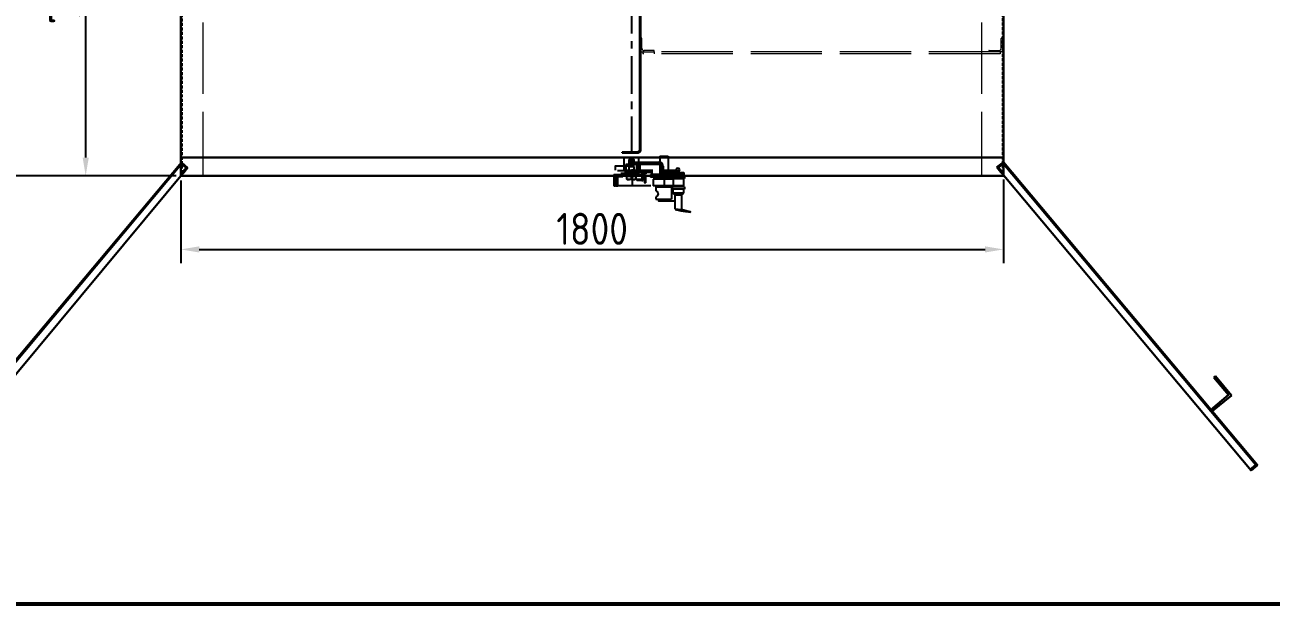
# Model space of a CAD drawing. Header units: millimetres. Extents: x 116956 to 138384, y -169944 to -162492.
# Drawn here: x 129505 to 132232, y -169552 to -168281 of the extents above; entities that cross this region are included whole.
import ezdxf

# ---------------------------------------------------------------- set-up
doc = ezdxf.new("R2010")
doc.units = ezdxf.units.MM
doc.header["$LTSCALE"] = 13
for name, pattern in [('ACAD_ISO02W100', [15, 12, -3]), ('CENTER', [50.8, 31.75, -6.35, 6.35, -6.35]), ('CENTERX2', [101.6, 63.5, -12.7, 12.7, -12.7]), ('DASHED', [0.75, 0.5, -0.25])]:
    doc.linetypes.add(name, pattern=pattern)
doc.layers.get('0').update_dxf_attribs({"color": 1, "linetype": 'CENTER'})
for name, color, linetype in [('1', 4, 'Continuous'), ('4虚线层', 6, 'DASHED'), ('PDF_几何图形', 7, 'Continuous'), ('粗实线', 4, 'Continuous')]:
    doc.layers.add(name, color=color, linetype=linetype)
doc.layers.add('标注、文本', color=3, linetype='Continuous', lineweight=25)
doc.styles.get("Standard").update_dxf_attribs({"font": 'gbenor.shx', "bigfont": 'gbcbig.shx'})
doc.dimstyles.new('1-15', dxfattribs={"dimscale": 20, "dimtxt": 3.5, "dimasz": 2, "dimexe": 1.5, "dimexo": 0.5, "dimgap": 0.5, "dimtad": 1, "dimtoh": 1, "dimdec": 1, "dimdsep": 46, "dimtxsty": 'Standard', "dimcen": 2.5, "dimclrd": 3, "dimclre": 3, "dimclrt": 3, "dimadec": 0, "dimazin": 2, "dimtfac": 1, "dimtdec": 1, "dimtmove": 0, "dimatfit": 2, "dimfxl": 1, "dimarcsym": 0})

# ---------------------------------------------------------------- blocks, each defined once
blk = doc.blocks.new('A$C01AF0FBC')
at = {"layer": '1', "color": 1, "linetype": 'CENTERX2', "lineweight": -3, "ltscale": 0.1}
blk.add_line((20, 740), (20, 0), dxfattribs=at)
at = {"layer": '粗实线', "lineweight": 30}
for p, q in [((38, 740), (38, 7)), ((40, 740), (40, 7)), ((0, 2), (33, 2)), ((0, 2), (0, 0)), ((0, 0), (33, 0))]:
    blk.add_line(p, q, dxfattribs=at)
for radius in [7, 5]:
    blk.add_arc((33, 7), radius, 270, 0, dxfattribs=at)
blk = doc.blocks.new('A$C62CB6CE0')
at = {"layer": 'PDF_几何图形'}
for p, q in [((22.3, 119.3), (54.2, 119.3)), ((22.3, 119.3), (22.3, 89.9)), ((33.1, 114.7), (33.1, 104)), ((33.1, 112.2), (33.9, 111.4)), ((43.8, 111.4), (33.1, 111)), ((33.9, 111.4), (33.1, 111)), ((33.1, 111), (33.9, 110.6)), ((43.8, 110.6), (33.1, 110.2)), ((33.9, 110.6), (33.1, 110.2)), ((43, 112.2), (33.9, 111.4)), ((43, 111), (33.9, 110.6)), ((43, 110.2), (33.9, 109.7)), ((43, 109.3), (33.9, 108.9)), ((43.8, 111.4), (43, 111)), ((43, 111), (43.8, 110.6)), ((43.8, 110.6), (43, 110.2)), ((43.8, 109.7), (43, 109.3)), ((44.9, 109.3), (44.9, 104.8)), ((44.9, 109.3), (49.5, 109.3)), ((49.5, 109.3), (99.1, 109.3)), ((54.2, 119.3), (54.2, 89.9)), ((101.2, 122.2), (101.2, 108.9)), ((101.2, 122.2), (119, 122.2)), ((119, 122.2), (119, 86.6)), ((0, 82.5), (26.9, 82.5)), ((0, 82.5), (0, 57.6)), ((3.7, 101.1), (32.7, 101.1)), ((65.8, 89.9), (8.7, 89.9)), ((15.7, 85.3), (56.7, 85.3)), ((23.6, 92), (64.5, 92)), ((64.5, 89.9), (23.6, 89.9)), ((23.6, 87.4), (64.5, 87.4)), ((26.9, 104), (26.9, 85.3)), ((33.1, 104), (26.9, 104)), ((33.1, 108.5), (33.9, 108.1)), ((33.1, 101.5), (33.9, 101.1)), ((33.1, 98.6), (33.1, 80.4)), ((43, 108.5), (33.9, 108.1)), ((43, 107.7), (33.9, 107.3)), ((43, 106.9), (33.9, 106.4)), ((43, 105.6), (33.9, 105.2)), ((43, 104.8), (33.9, 104.4)), ((43, 104), (33.9, 103.5)), ((43, 103.1), (33.9, 102.7)), ((43, 102.3), (33.9, 101.9)), ((43, 101.5), (33.9, 101.1)), ((43, 101.5), (33.9, 101.1)), ((43, 101.5), (33.9, 101.1)), ((43, 100.7), (33.9, 100.2)), ((43, 99.4), (33.9, 99)), ((43.8, 108.9), (43, 108.5)), ((43.8, 108.1), (43, 107.7)), ((43.8, 107.3), (43, 106.9)), ((43.8, 106.4), (43, 105.6)), ((43.8, 105.2), (43, 104.8)), ((43.8, 104.4), (43, 104)), ((43.8, 103.5), (43, 103.1)), ((43.8, 102.7), (43, 102.3)), ((43.8, 101.9), (43, 101.5)), ((43.8, 101.1), (43, 100.7)), ((43.8, 100.2), (43, 99.4)), ((43, 82.5), (69.9, 82.5)), ((49.6, 104), (43.8, 104)), ((43.8, 99), (43.8, 80.4)), ((49.5, 104.8), (44.9, 104.8)), ((44.9, 92), (85.9, 92)), ((85.9, 89.9), (44.9, 89.9)), ((44.9, 87.4), (85.9, 87.4)), ((49.5, 104.8), (99.1, 104.8)), ((49.6, 104), (49.6, 85.3)), ((55.3, 104), (55.3, 87.4)), ((55.3, 104), (57.3, 104)), ((57.3, 104), (57.3, 87.4)), ((61.9, 85.3), (61.9, 71.7)), ((61.9, 85.3), (61.9, 71.7)), ((72.4, 85.3), (61.9, 85.3)), ((64.4, 87.4), (64.4, 69.2)), ((64.4, 87.4), (64.4, 69.2)), ((65.8, 89.9), (65.8, 87.4)), ((69.9, 82.5), (69.9, 64.3)), ((80.9, 82), (80.9, 76.7)), ((80.9, 82), (81.3, 82)), ((81.3, 82), (81.3, 76.7)), ((130.5, 82), (81.3, 82)), ((101.2, 104.4), (101.2, 82)), ((101.6, 92), (142.5, 92)), ((142.5, 89.9), (101.6, 89.9)), ((101.6, 87.4), (142.5, 87.4)), ((103.7, 100.2), (103.7, 91.1)), ((108.2, 100.2), (108.2, 91.1)), ((130.5, 82), (130.5, 76.7)), ((130.5, 82), (131.8, 82)), ((131.8, 82), (131.8, 76.7)), ((151.6, 82), (131.8, 82)), ((135.5, 84.1), (135.5, 78.3)), ((146.3, 84.1), (146.3, 78.3)), ((151.6, 82), (151.6, 76.7)), ((153.7, 86.6), (153.7, 82)), ((2.1, 80.4), (26.9, 80.4)), ((2.1, 80.4), (2.1, 55.2)), ((3.7, 57.6), (3.7, 76.7)), ((23.2, 57.6), (3.7, 57.6)), ((6.6, 80.4), (6.6, 55.2)), ((8.7, 77.9), (20.3, 77.9)), ((8.7, 77.9), (8.7, 57.6)), ((60, 57.6), (19, 57.6)), ((20.3, 80.4), (20.3, 77.9)), ((26.9, 80.4), (49.6, 80.4)), ((26.9, 80.4), (26.9, 78.3)), ((26.9, 78.3), (49.6, 78.3)), ((28.1, 78.3), (28.1, 73.4)), ((40.1, 57.6), (38, 57.6)), ((38.5, 78.3), (38.5, 73.4)), ((81.3, 57.6), (40.4, 57.6)), ((43, 80.4), (67.8, 80.4)), ((43.4, 71.3), (47.1, 71.3)), ((47.6, 71.7), (47.1, 71.3)), ((48.8, 78.3), (48.8, 73.4)), ((49.6, 80.4), (49.6, 78.3)), ((50.7, 71.7), (61.9, 71.7)), ((50.7, 71.7), (50.7, 69.2)), ((64.4, 69.2), (50.7, 69.2)), ((61.9, 69.2), (64.4, 69.2)), ((61.9, 69.2), (64.4, 69.2)), ((64.4, 69.2), (61.9, 69.2)), ((67.8, 80.4), (67.8, 64.3)), ((67.8, 64.3), (69.9, 64.3)), ((81.3, 76.7), (80.9, 76.7)), ((130.5, 76.7), (81.3, 76.7)), ((130.1, 72.1), (86.7, 72.1)), ((86.7, 72.1), (86.7, 57.6)), ((130.1, 57.6), (86.7, 57.6)), ((92.5, 55.2), (92.5, 46.5)), ((92.5, 55.2), (126.8, 55.2)), ((138, 57.6), (97, 57.6)), ((103.7, 57.6), (103.7, 55.2)), ((104.5, 76.7), (104.5, 72.1)), ((110.3, 80.4), (110.3, 55.2)), ((115.7, 76.7), (115.7, 72.1)), ((116.5, 57.6), (116.5, 55.2)), ((126.8, 55.2), (126.8, 28.3)), ((127.7, 76.7), (127.7, 73.8)), ((127.7, 73.8), (154.9, 73.8)), ((127.7, 55.2), (127.7, 49.8)), ((141.3, 55.2), (127.7, 55.2)), ((130.1, 73.8), (130.1, 57.6)), ((141.3, 57.6), (130.1, 57.6)), ((131.8, 76.7), (130.5, 76.7)), ((151.6, 76.7), (131.8, 76.7)), ((132.2, 57.6), (132.2, 55.2)), ((152.5, 57.6), (141.3, 57.6)), ((154.9, 55.2), (141.3, 55.2)), ((150.4, 57.6), (150.4, 55.2)), ((152.5, 73.8), (152.5, 57.6)), ((153.7, 76.7), (154.9, 76.7)), ((154.9, 76.7), (154.9, 73.8)), ((154.9, 55.2), (154.9, 49.8)), ((92.5, 46.5), (93.3, 46.5)), ((92.5, 33.7), (92.5, 28.3)), ((93.3, 33.7), (92.5, 33.7)), ((92.5, 28.3), (126.8, 28.3)), ((129.3, 47.3), (126.8, 47.3)), ((141.3, 49.8), (127.7, 49.8)), ((129.3, 41.9), (152.9, 41.9)), ((133.9, 37.4), (141.3, 37.4)), ((133.9, 29.1), (133.9, 7.2)), ((154.9, 49.8), (141.3, 49.8)), ((141.3, 37.4), (148.7, 37.4)), ((148.7, 29.1), (148.7, 7.2)), ((152.9, 49), (152.9, 41.9)), ((152.9, 41.5), (152.9, 41.9))]:
    blk.add_line(p, q, dxfattribs=at)
for points in [[(33.1, 114.7), (43.8, 114.7), (43.8, 104)], [(33.1, 112.2), (43, 112.2), (43.8, 111.4)], [(43, 110.2), (43.8, 109.7), (33.1, 109.3)], [(33.1, 110.2), (33.9, 109.7), (33.1, 109.3)], [(43, 109.3), (43.8, 108.9), (33.1, 108.5)], [(33.1, 109.3), (33.9, 108.9), (33.1, 108.5)], [(108.2, 100.2), (100.4, 109.3), (99.1, 109.3)], [(3.7, 91.6), (3.7, 101.1), (4.1, 100.7)], [(43, 108.5), (43.8, 108.1), (33.1, 107.7)], [(43, 108.5), (33.9, 108.1), (33.1, 107.7)], [(43, 107.7), (43.8, 107.3), (33.1, 106.9)], [(33.1, 107.7), (33.9, 107.3), (33.1, 106.9)], [(43, 106.9), (43.8, 106.4), (33.1, 105.6)], [(33.1, 106.9), (33.9, 106.4), (33.1, 105.6)], [(43, 105.6), (43.8, 105.2), (33.1, 104.8)], [(33.1, 105.6), (33.9, 105.2), (33.1, 104.8)], [(43, 104.8), (43.8, 104.4), (33.1, 104)], [(33.1, 104.8), (33.9, 104.4), (33.1, 104)], [(43, 104), (43.8, 103.5), (33.1, 103.1)], [(33.1, 104), (33.9, 103.5), (33.1, 103.1)], [(43, 103.1), (43.8, 102.7), (33.1, 102.3)], [(33.1, 103.1), (33.9, 102.7), (33.1, 102.3)], [(43, 102.3), (43.8, 101.9), (33.1, 101.5)], [(33.1, 102.3), (33.9, 101.9), (33.1, 101.5)], [(43, 101.5), (43.8, 101.1), (33.1, 100.7)], [(43, 101.5), (33.9, 101.1), (33.1, 100.7)], [(43, 100.7), (43.8, 100.2), (33.1, 99.4)], [(33.1, 100.7), (33.9, 100.2), (33.1, 99.4)], [(43, 99.4), (43.8, 99), (33.1, 98.6)], [(33.1, 99.4), (33.9, 99), (33.1, 98.6)], [(40.1, 93.6), (40.1, 57.6), (40.5, 57.2)], [(103.7, 100.2), (103.7, 101.5), (103.3, 101.9), (103.3, 102.3), (102.8, 103.1), (102.4, 103.5), (102, 104), (101.6, 104.4), (100.8, 104.4), (100.4, 104.8), (99.1, 104.8)], [(103.7, 91.1), (111.5, 82), (112.8, 82)], [(108.2, 91.1), (108.2, 89.9), (109, 89.1), (109, 88.2), (109.5, 87.8), (109.9, 87.4), (110.7, 87.4), (111.1, 87), (111.5, 86.6), (112.8, 86.6), (153.7, 86.6)], [(151.6, 82), (153.7, 82), (153.7, 76.7), (151.6, 76.7)], [(28.1, 73.4), (28.5, 72.9), (28.9, 72.5), (29.4, 72.5), (29.8, 72.1), (30.2, 72.1), (30.6, 71.7), (31.4, 71.7), (31.8, 71.3), (33.1, 71.3)], [(28.1, 73.4), (28.1, 72.9), (28.5, 72.5), (28.5, 72.1), (28.9, 72.1), (28.9, 71.7), (29.4, 71.7)], [(28.9, 71.7), (29.8, 71.3), (33.1, 71.3)], [(43.4, 71.3), (33.1, 71.3), (34.7, 71.3), (35.2, 71.7), (36, 71.7), (36.4, 72.1), (36.8, 72.1), (37.2, 72.5), (37.6, 72.5), (38, 72.9), (38.5, 73.4)], [(38.5, 73.4), (38.9, 72.9), (39.7, 72.1), (40.1, 72.1), (40.9, 71.7), (41.8, 71.7), (42.2, 71.3), (43.4, 71.3)], [(43.4, 71.3), (45.1, 71.3), (45.5, 71.7), (46.3, 71.7), (46.7, 72.1), (47.1, 72.1), (47.6, 72.5), (48, 72.5), (48.4, 72.9), (48.8, 73.4)], [(47.6, 71.7), (47.6, 72.1), (48, 72.1), (48, 72.5), (48.4, 72.5), (48.4, 72.9), (48.8, 73.4)], [(93.3, 46.5), (94.2, 46.1), (95, 44.8), (96.2, 43.2), (97, 39.9), (96.2, 36.5), (95, 34.9), (94.2, 34.1), (93.3, 33.7)], [(97.9, 28.3), (97.9, 24.6), (133.9, 24.6)], [(130.5, 49.8), (129.7, 49.8), (129.7, 49.4), (129.3, 49), (129.3, 41.9), (129.7, 41.9), (129.7, 41.5), (133.9, 37.4), (133.9, 29.1)], [(152.9, 41.5), (148.7, 37.4), (148.7, 29.1)], [(152.9, 49), (152.9, 49.8), (152.1, 49.8)], [(133.9, 7.2), (148.3, 5.5), (148.7, 7.2)]]:
    blk.add_lwpolyline(points, dxfattribs=at)
blk.add_lwpolyline([(25.6, 85.3), (50.9, 85.3), (50.9, 82.5), (25.6, 82.5)], close=True, dxfattribs=at)
for points in [[(108.2, 101.5), (106.4, 106.8), (105.9, 107.6), (100.4, 109.3)], [(103.7, 89.9), (104.6, 86), (107.7, 83), (111.5, 82)], [(140.5, 96.1), (138.4, 96.1), (136.7, 94.4), (136.7, 92.4)], [(136.7, 92.4), (136.7, 90.3), (138.4, 88.2), (140.5, 88.2)], [(144.6, 92.4), (144.6, 94.4), (142.5, 96.1), (140.5, 96.1)], [(140.5, 88.2), (142.5, 88.2), (144.6, 90.3), (144.6, 92.4)], [(134.3, 5.5), (171.8, -1.9), (181.4, -1.8), (148.3, 5.5)]]:
    blk.add_open_spline(points, degree=3, dxfattribs=at)
blk = doc.blocks.new('*D1491')
at = {"layer": 'Defpoints', "color": 0, "transparency": 16777216}
for p in [(129846.4, -168610.7), (131646.4, -168608.9), (131646.4, -168771.6)]:
    blk.add_point(p, dxfattribs=at)
at = {"layer": '标注、文本', "color": 3, "lineweight": -2, "transparency": 16777216}
for p, q in [((131646.4, -168618.9), (131646.4, -168801.6)), ((129846.4, -168620.7), (129846.4, -168801.6)), ((129886.4, -168771.6), (131606.4, -168771.6))]:
    blk.add_line(p, q, dxfattribs=at)
at = {"layer": '标注、文本', "color": 3, "transparency": 16777216}
for points in [[(129886.4, -168764.9), (129886.4, -168778.3), (129846.4, -168771.6)], [(131606.4, -168764.9), (131606.4, -168778.3), (131646.4, -168771.6)]]:
    blk.add_solid(points, dxfattribs=at)
at = {"layer": '标注、文本', "color": 3, "transparency": 16777216, "insert": (130746.4, -168726.6), "char_height": 70, "attachment_point": 5}
blk.add_mtext('1800', dxfattribs=at)
blk = doc.blocks.new('*D1493')
at = {"layer": 'Defpoints', "color": 0, "transparency": 16777216}
for p in [(129638.1, -167820.7), (129846.4, -167820.7), (129846.4, -168610.7)]:
    blk.add_point(p, dxfattribs=at)
at = {"layer": '标注、文本', "color": 3, "lineweight": -2, "transparency": 16777216}
for p, q in [((129836.4, -167820.7), (129608.1, -167820.7)), ((129638.1, -168570.7), (129638.1, -167860.7)), ((129836.4, -168610.7), (129608.1, -168610.7))]:
    blk.add_line(p, q, dxfattribs=at)
at = {"layer": '标注、文本', "color": 3, "transparency": 16777216}
for points in [[(129631.4, -167860.7), (129644.8, -167860.7), (129638.1, -167820.7)], [(129631.4, -168570.7), (129644.8, -168570.7), (129638.1, -168610.7)]]:
    blk.add_solid(points, dxfattribs=at)
at = {"layer": '标注、文本', "color": 3, "transparency": 16777216, "insert": (129593.1, -168215.7), "char_height": 70, "attachment_point": 5, "rotation": 90}
blk.add_mtext('790', dxfattribs=at)
blk = doc.blocks.new('*D1495')
at = {"layer": 'Defpoints', "color": 0, "transparency": 16777216}
for p in [(129451.6, -166164.7), (130101.4, -166164.7), (129846.4, -168610.7)]:
    blk.add_point(p, dxfattribs=at)
at = {"layer": '标注、文本', "color": 3, "lineweight": -2, "transparency": 16777216}
for p, q in [((130091.4, -166164.7), (129421.6, -166164.7)), ((129451.6, -168570.7), (129451.6, -166204.7)), ((129836.4, -168610.7), (129421.6, -168610.7))]:
    blk.add_line(p, q, dxfattribs=at)
at = {"layer": '标注、文本', "color": 3, "transparency": 16777216}
for points in [[(129445, -166204.7), (129458.3, -166204.7), (129451.6, -166164.7)], [(129445, -168570.7), (129458.3, -168570.7), (129451.6, -168610.7)]]:
    blk.add_solid(points, dxfattribs=at)
at = {"layer": '标注、文本', "color": 3, "transparency": 16777216, "insert": (129406.6, -167387.7), "char_height": 70, "attachment_point": 5, "rotation": 90}
blk.add_mtext('2446', dxfattribs=at)

msp = doc.modelspace()

# ---------------------------------------------------------------- linework, layer by layer
at = {"color": 2, "linetype": 'ACAD_ISO02W100', "lineweight": 13}
for p, q in [((129894.422, -167885.718), (129894.422, -168610.718)), ((131598.422, -167885.718), (131598.422, -168610.718)), ((130852.425, -168309.717), (130852.425, -168339.717)), ((130854.425, -168309.717), (130852.425, -168309.717)), ((130855.425, -168332.217), (130855.425, -168310.717)), ((131641.422, -168332.217), (131641.422, -168310.717)), ((131642.422, -168309.717), (131644.422, -168309.717)), ((131644.422, -168309.717), (131644.422, -168339.717)), ((130852.425, -168339.717), (130882.425, -168339.717)), ((131639.422, -168339.717), (130857.425, -168339.717)), ((130857.425, -168339.717), (130857.425, -168343.717)), ((131639.422, -168343.717), (130857.425, -168343.717)), ((130881.425, -168336.717), (130859.925, -168336.717)), ((130882.425, -168339.717), (130882.425, -168337.717)), ((130882.425, -168339.717), (130882.425, -168343.717)), ((131614.422, -168339.717), (131614.422, -168337.717)), ((131644.422, -168339.717), (131614.422, -168339.717)), ((131615.422, -168336.717), (131636.922, -168336.717)), ((131639.422, -168339.717), (131639.422, -168343.717))]:
    msp.add_line(p, q, dxfattribs=at)
for centre, radius, start, end in [((130854.425, -168310.717), 1, 0, 90), ((131642.422, -168310.717), 1, 90, 180), ((130859.925, -168332.217), 4.5, 180, 270), ((130881.425, -168337.717), 1, 0, 90), ((131615.422, -168337.717), 1, 90, 180), ((131636.922, -168332.217), 4.5, 270, 0)]:
    msp.add_arc(centre, radius, start, end, dxfattribs=at)
at = {"layer": '1', "const_width": 8.634}
msp.add_lwpolyline([(128664.519, -169547.221), (138136.839, -169547.221), (138136.839, -162738.991), (128664.519, -162738.991), (128664.519, -169547.221)], dxfattribs=at)
at = {"layer": '4虚线层'}
for p, q in [((129848.422, -167837.718), (129848.422, -168610.718)), ((131644.422, -167885.718), (131644.422, -168610.718))]:
    msp.add_line(p, q, dxfattribs=at)
at = {"layer": 'PDF_几何图形'}
for p, q in [((129847.539, -168581.437), (129320.696, -169209.055)), ((129847.539, -168584.746), (129324.005, -169209.055)), ((129847.539, -168581.437), (129861.186, -168593.017)), ((129847.539, -168584.746), (129858.291, -168593.431)), ((131646.422, -168580.528), (131632.361, -168592.108)), ((131646.009, -168583.836), (131635.67, -168592.521)), ((131646.009, -168583.836), (132199.152, -169242.917)), ((131646.422, -168580.528), (132202.46, -169243.33)), ((129861.186, -168593.017), (129338.066, -169221.048)), ((129858.291, -168593.431), (129850.847, -168602.116)), ((129850.847, -168602.116), (129852.501, -168603.77)), ((129861.186, -168593.017), (129852.501, -168603.77)), ((131632.361, -168592.108), (132188.399, -169254.91)), ((131632.361, -168592.108), (131641.046, -168602.86)), ((131635.67, -168592.521), (131642.7, -168601.206)), ((131642.7, -168601.206), (131641.046, -168602.86)), ((132110.235, -169048.955), (132106.927, -169051.85)), ((132110.235, -169048.955), (132145.388, -169090.725)), ((132145.388, -169090.725), (132103.618, -169125.464)), ((132199.152, -169242.917), (132186.745, -169253.256)), ((132202.46, -169243.33), (132188.399, -169254.91)), ((132186.745, -169253.256), (132188.399, -169254.91))]:
    msp.add_line(p, q, dxfattribs=at)
msp.add_lwpolyline([(132106.927, -169051.85), (132138.771, -169089.898), (132100.723, -169122.156), (132103.618, -169125.464)], dxfattribs=at)
at = {"layer": '标注、文本', "color": 4, "lineweight": 30}
for p, q in [((131646.422, -168580.528), (131632.361, -168592.108)), ((131646.009, -168583.836), (131635.67, -168592.521)), ((131646.009, -168583.836), (132199.152, -169242.917)), ((131646.422, -168580.528), (132202.46, -169243.33)), ((131632.361, -168592.108), (132188.399, -169254.91)), ((131632.361, -168592.108), (131641.046, -168602.86)), ((131635.67, -168592.521), (131642.7, -168601.206)), ((131642.7, -168601.206), (131641.046, -168602.86)), ((132110.235, -169048.955), (132106.927, -169051.85)), ((132110.235, -169048.955), (132145.388, -169090.725)), ((132145.388, -169090.725), (132103.618, -169125.464)), ((132199.152, -169242.917), (132186.745, -169253.256)), ((132202.46, -169243.33), (132188.399, -169254.91)), ((132186.745, -169253.256), (132188.399, -169254.91))]:
    msp.add_line(p, q, dxfattribs=at)
msp.add_lwpolyline([(132106.927, -169051.85), (132138.771, -169089.898), (132100.723, -169122.156), (132103.618, -169125.464)], dxfattribs=at)
at = {"layer": '粗实线', "lineweight": 30}
for p, q in [((129846.422, -167885.718), (129846.422, -168610.718)), ((131646.422, -167885.718), (131646.422, -168610.718)), ((129847.539, -168581.437), (129320.696, -169209.055)), ((129847.539, -168584.746), (129324.005, -169209.055)), ((129846.422, -168570.718), (131646.422, -168570.718)), ((129847.539, -168581.437), (129861.186, -168593.017)), ((129847.539, -168584.746), (129858.291, -168593.431)), ((129861.186, -168593.017), (129338.066, -169221.048)), ((129846.422, -168610.718), (131646.422, -168610.718)), ((129858.291, -168593.431), (129850.847, -168602.116)), ((129850.847, -168602.116), (129852.501, -168603.77)), ((129861.186, -168593.017), (129852.501, -168603.77))]:
    msp.add_line(p, q, dxfattribs=at)

# ---------------------------------------------------------------- block references
at = {"color": 2, "linetype": 'ACAD_ISO02W100', "lineweight": 13}
for name, p in [('A$C01AF0FBC', (130812.425, -168560.718)), ('A$C62CB6CE0', (130793.527, -168689.98))]:
    msp.add_blockref(name, p, dxfattribs=at)

# ---------------------------------------------------------------- dimensions: what is measured, and where the dimension line sits
at = {"layer": '标注、文本'}
for base, p2, picture, middle in [((129451.649, -166164.737), (130101.422, -166164.737), '*D1495', (129406.649, -167387.727)), ((129638.09, -167820.718), (129846.422, -167820.718), '*D1493', (129593.09, -168215.718))]:
    dim = msp.add_linear_dim(base=base, p1=(129846.422, -168610.718), p2=p2, angle=90, dimstyle='1-15', dxfattribs=at)
    dim.commit()
    dim.dimension.update_dxf_attribs({"geometry": picture, "text_midpoint": middle})
dim = msp.add_linear_dim(base=(131646.422, -168771.593), p1=(129846.442, -168610.718), p2=(131646.422, -168608.869), dimstyle='1-15', dxfattribs=at)
dim.commit()
dim.dimension.update_dxf_attribs({"geometry": '*D1491', "text_midpoint": (130746.432, -168726.593)})

doc.saveas('drawing.dxf')
